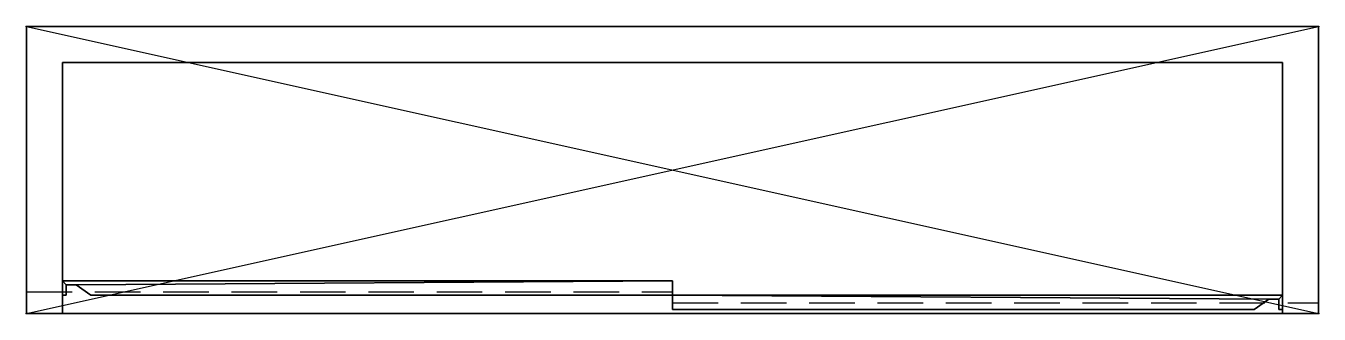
# Model space of a CAD drawing. Header units: millimetres. Extents: x -1 to 1801, y -401 to 1.
import ezdxf

# ---------------------------------------------------------------- set-up
doc = ezdxf.new("R2010")
doc.units = ezdxf.units.MM
doc.header["$PDMODE"] = 34
doc.linetypes.add('NASCOSTA', pattern=[9.525, 6.35, -3.175])
for name, color, linetype in [('IQ_200_2D', 1, 'Continuous'), ('IQ_200_3D', 1, 'Continuous'), ('IQ_204_2D', 7, 'Continuous'), ('IQ_INS_3D', 3, 'Continuous')]:
    doc.layers.add(name, color=color, linetype=linetype)

msp = doc.modelspace()

# ---------------------------------------------------------------- linework, layer by layer
at = {"layer": 'IQ_200_2D'}
for p, q in [((0, 0), (1800, 0)), ((0, -400), (0, 0)), ((1800, 0), (1800, -400)), ((1800, -400), (0, -400))]:
    msp.add_line(p, q, dxfattribs=at)
at = {"layer": 'IQ_204_2D'}
for p, q in [((0, 0), (1800, -400)), ((0, -400), (1800, 0))]:
    msp.add_line(p, q, dxfattribs=at)
at = {"layer": 'IQ_204_2D', "linetype": 'NASCOSTA', "ltscale": 10}
for p, q in [((0, -370), (900, -370)), ((900, -370), (900, -385)), ((900, -385), (1800, -385))]:
    msp.add_line(p, q, dxfattribs=at)
at = {"layer": 'IQ_INS_3D'}
for p in [(0, 0), (1800, 0), (0, -400), (1800, -400)]:
    msp.add_point(p, dxfattribs=at)

# ---------------------------------------------------------------- meshes
at = {"layer": 'IQ_200_3D'}
mesh = msp.add_polyface(dxfattribs=at)
corners = [(0, 0, 2200), (0, -400, 2200), (1800, -400, 2200), (1800, 0, 2200)]
mesh.append_faces([[corners[k] for k in face] for face in [(0, 1, 2, 3)]])
mesh = msp.add_polyface(dxfattribs=at)
corners = [(1800, -400, 1550), (0, -400, 1550), (0, 0, 1550), (1800, 0, 1550)]
mesh.append_faces([[corners[k] for k in face] for face in [(0, 1, 2, 3)]])
mesh = msp.add_polyface(dxfattribs=at)
corners = [(1800, 0, 2200), (1800, 0, 1550), (0, 0, 1550), (0, 0, 2200)]
mesh.append_faces([[corners[k] for k in face] for face in [(0, 1, 2, 3)]])
mesh = msp.add_polyface(dxfattribs=at)
corners = [(0, 0, 2200), (0, 0, 1550), (0, -400, 1550), (0, -400, 2200)]
mesh.append_faces([[corners[k] for k in face] for face in [(0, 1, 2, 3)]])
mesh = msp.add_polyface(dxfattribs=at)
corners = [(1800, -400, 2200), (1800, -400, 1550), (1800, 0, 1550), (1800, 0, 2200)]
mesh.append_faces([[corners[k] for k in face] for face in [(0, 1, 2, 3)]])
mesh = msp.add_polyface(dxfattribs=at)
corners = [(50, -50, 2150), (50, -50, 1600), (1750, -50, 1600), (1750, -50, 2150)]
mesh.append_faces([[corners[k] for k in face] for face in [(0, 1, 2, 3)]])
mesh = msp.add_polyface(dxfattribs=at)
corners = [(50, -50, 1600), (50, -400, 1600), (1750, -400, 1600), (1750, -50, 1600)]
mesh.append_faces([[corners[k] for k in face] for face in [(0, 1, 2, 3)]])
mesh = msp.add_polyface(dxfattribs=at)
corners = [(50, -50, 2150), (50, -400, 2150), (50, -400, 1600), (50, -50, 1600)]
mesh.append_faces([[corners[k] for k in face] for face in [(0, 1, 2, 3)]])
mesh = msp.add_polyface(dxfattribs=at)
corners = [(1750, -50, 2150), (1750, -400, 2150), (50, -400, 2150), (50, -50, 2150)]
mesh.append_faces([[corners[k] for k in face] for face in [(0, 1, 2, 3)]])
mesh = msp.add_polyface(dxfattribs=at)
corners = [(1750, -50, 1600), (1750, -400, 1600), (1750, -400, 2150), (1750, -50, 2150)]
mesh.append_faces([[corners[k] for k in face] for face in [(0, 1, 2, 3)]])
mesh = msp.add_polyface(dxfattribs=at)
corners = [(50, -354.5, 2150), (50, -374.5, 2150), (55, -374.5, 2150), (55, -360.2, 2150), (69.2, -360.2, 2150), (89.6, -374.5, 2150), (900, -374.5, 2150), (900, -354.5, 2150)]
mesh.append_faces([[corners[k] for k in face] for face in [(3, 0, 1, 2), (7, 4, 5, 6)]], dxfattribs={"vtx0": -1})
mesh.append_faces([[corners[k] for k in face] for face in [(0, 3, 4, 7)]], dxfattribs={"vtx0": -1, "vtx2": -1})
mesh = msp.add_polyface(dxfattribs=at)
corners = [(50, -354.5, 1600), (900, -354.5, 1600), (900, -374.5, 1600), (89.6, -374.5, 1600), (69.2, -360.2, 1600), (55, -360.2, 1600), (55, -374.5, 1600), (50, -374.5, 1600)]
mesh.append_faces([[corners[k] for k in face] for face in [(4, 5, 0, 1)]], dxfattribs={"vtx1": -1, "vtx3": -1})
mesh.append_faces([[corners[k] for k in face] for face in [(1, 2, 3, 4), (5, 6, 7, 0)]], dxfattribs={"vtx3": -1})
mesh = msp.add_polyface(dxfattribs=at)
corners = [(900, -354.5, 2150), (900, -354.5, 1600), (50, -354.5, 1600), (50, -354.5, 2150)]
mesh.append_faces([[corners[k] for k in face] for face in [(0, 1, 2, 3)]])
mesh = msp.add_polyface(dxfattribs=at)
corners = [(50, -354.5, 2150), (50, -354.5, 1600), (50, -374.5, 1600), (50, -374.5, 2150)]
mesh.append_faces([[corners[k] for k in face] for face in [(0, 1, 2, 3)]])
mesh = msp.add_polyface(dxfattribs=at)
corners = [(55, -374.5, 2150), (55, -374.5, 1600), (55, -360.2, 1600), (55, -360.2, 2150)]
mesh.append_faces([[corners[k] for k in face] for face in [(0, 1, 2, 3)]])
mesh = msp.add_polyface(dxfattribs=at)
corners = [(55, -360.2, 2150), (55, -360.2, 1600), (69.2, -360.2, 1600), (69.2, -360.2, 2150)]
mesh.append_faces([[corners[k] for k in face] for face in [(0, 1, 2, 3)]])
mesh = msp.add_polyface(dxfattribs=at)
corners = [(69.2, -360.2, 2150), (69.2, -360.2, 1600), (89.6, -374.5, 1600), (89.6, -374.5, 2150)]
mesh.append_faces([[corners[k] for k in face] for face in [(0, 1, 2, 3)]])
mesh = msp.add_polyface(dxfattribs=at)
corners = [(900, -374.5, 2150), (900, -374.5, 1600), (900, -354.5, 1600), (900, -354.5, 2150)]
mesh.append_faces([[corners[k] for k in face] for face in [(0, 1, 2, 3)]])
mesh = msp.add_polyface(dxfattribs=at)
corners = [(50, -374.5, 2150), (50, -374.5, 1600), (55, -374.5, 1600), (55, -374.5, 2150)]
mesh.append_faces([[corners[k] for k in face] for face in [(0, 1, 2, 3)]])
mesh = msp.add_polyface(dxfattribs=at)
corners = [(89.6, -374.5, 2150), (89.6, -374.5, 1600), (900, -374.5, 1600), (900, -374.5, 2150)]
mesh.append_faces([[corners[k] for k in face] for face in [(0, 1, 2, 3)]])
mesh = msp.add_polyface(dxfattribs=at)
corners = [(1750, -374.5, 2150), (900, -374.5, 2150), (900, -394.5, 2150), (1710.4, -394.5, 2150), (1730.8, -380.2, 2150), (1745, -380.2, 2150), (1745, -394.5, 2150), (1750, -394.5, 2150)]
mesh.append_faces([[corners[k] for k in face] for face in [(7, 0, 5, 6), (3, 4, 1, 2)]], dxfattribs={"vtx1": -1})
mesh.append_faces([[corners[k] for k in face] for face in [(4, 5, 0, 1)]], dxfattribs={"vtx1": -1, "vtx3": -1})
mesh = msp.add_polyface(dxfattribs=at)
corners = [(1750, -374.5, 1600), (1750, -394.5, 1600), (1745, -394.5, 1600), (1745, -380.2, 1600), (1730.8, -380.2, 1600), (1710.4, -394.5, 1600), (900, -394.5, 1600), (900, -374.5, 1600)]
mesh.append_faces([[corners[k] for k in face] for face in [(7, 4, 5, 6), (3, 0, 1, 2)]], dxfattribs={"vtx0": -1})
mesh.append_faces([[corners[k] for k in face] for face in [(4, 7, 0, 3)]], dxfattribs={"vtx0": -1, "vtx2": -1})
mesh = msp.add_polyface(dxfattribs=at)
corners = [(900, -374.5, 2150), (900, -374.5, 1600), (900, -394.5, 1600), (900, -394.5, 2150)]
mesh.append_faces([[corners[k] for k in face] for face in [(0, 1, 2, 3)]])
mesh = msp.add_polyface(dxfattribs=at)
corners = [(1750, -374.5, 2150), (1750, -374.5, 1600), (900, -374.5, 1600), (900, -374.5, 2150)]
mesh.append_faces([[corners[k] for k in face] for face in [(0, 1, 2, 3)]])
mesh = msp.add_polyface(dxfattribs=at)
corners = [(1750, -394.5, 2150), (1750, -394.5, 1600), (1750, -374.5, 1600), (1750, -374.5, 2150)]
mesh.append_faces([[corners[k] for k in face] for face in [(0, 1, 2, 3)]])
mesh = msp.add_polyface(dxfattribs=at)
corners = [(900, -394.5, 2150), (900, -394.5, 1600), (1710.4, -394.5, 1600), (1710.4, -394.5, 2150)]
mesh.append_faces([[corners[k] for k in face] for face in [(0, 1, 2, 3)]])
mesh = msp.add_polyface(dxfattribs=at)
corners = [(1710.4, -394.5, 2150), (1710.4, -394.5, 1600), (1730.8, -380.2, 1600), (1730.8, -380.2, 2150)]
mesh.append_faces([[corners[k] for k in face] for face in [(0, 1, 2, 3)]])
mesh = msp.add_polyface(dxfattribs=at)
corners = [(1730.8, -380.2, 2150), (1730.8, -380.2, 1600), (1745, -380.2, 1600), (1745, -380.2, 2150)]
mesh.append_faces([[corners[k] for k in face] for face in [(0, 1, 2, 3)]])
mesh = msp.add_polyface(dxfattribs=at)
corners = [(1745, -380.2, 2150), (1745, -380.2, 1600), (1745, -394.5, 1600), (1745, -394.5, 2150)]
mesh.append_faces([[corners[k] for k in face] for face in [(0, 1, 2, 3)]])
mesh = msp.add_polyface(dxfattribs=at)
corners = [(1745, -394.5, 2150), (1745, -394.5, 1600), (1750, -394.5, 1600), (1750, -394.5, 2150)]
mesh.append_faces([[corners[k] for k in face] for face in [(0, 1, 2, 3)]])
mesh = msp.add_polyface(dxfattribs=at)
corners = [(1800, -400, 2200), (0, -400, 2200), (0, -400, 1550), (1800, -400, 1550), (1750, -400, 2150), (1750, -400, 1600), (50, -400, 1600), (50, -400, 2150)]
mesh.append_faces([[corners[k] for k in face] for face in [(1, 7, 4, 0), (0, 4, 5, 3)]], dxfattribs={"vtx0": -1, "vtx2": -1})
mesh.append_faces([[corners[k] for k in face] for face in [(6, 7, 1, 2), (5, 6, 2, 3)]], dxfattribs={"vtx1": -1, "vtx3": -1})

doc.saveas('drawing.dxf')
